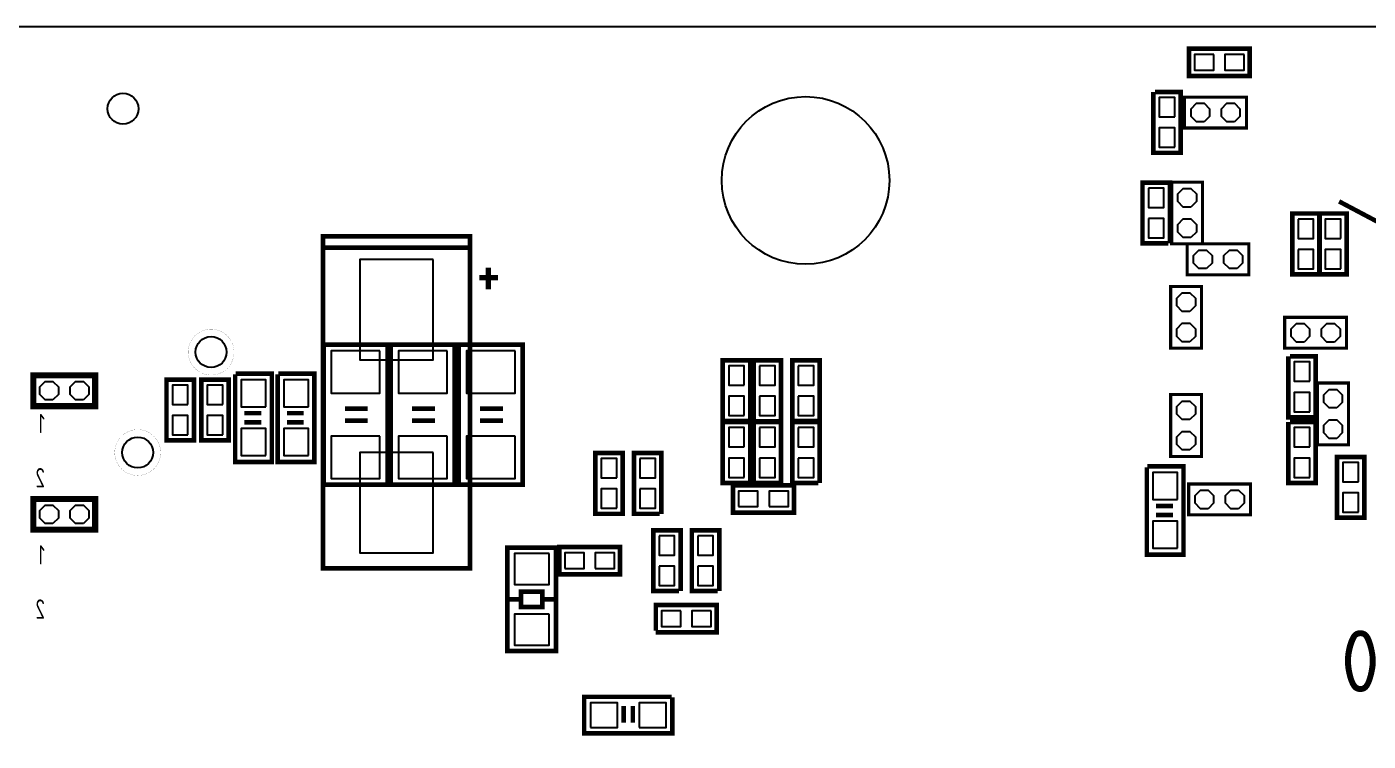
# Model space of a CAD drawing. Header units: millimetres. Extents: x -8 to 226, y -9 to 102.
# Drawn here: x 28.1 to 72.2, y 78.32 to 101.8 of the extents above; entities that cross this region are included whole.
import ezdxf

# ---------------------------------------------------------------- set-up
doc = ezdxf.new("R2010")
doc.units = ezdxf.units.MM
doc.header["$LTSCALE"] = 10
for name, color, linetype in [('BG_OUTLINE', 2, 'Continuous'), ('PG_SILKSCREEN_BOTTOM', 3, 'Continuous'), ('PIN_BOTTOM', 4, 'Continuous')]:
    doc.layers.add(name, color=color, linetype=linetype)
doc.styles.get("Standard").update_dxf_attribs({"font": 'isocp.shx', "width": 0.707, "bigfont": 'hztxt.shx'})

msp = doc.modelspace()

# ---------------------------------------------------------------- linework, layer by layer
at = {"layer": 'BG_OUTLINE'}
msp.add_lwpolyline([(224.499932, 101.799898), (-5.500116, 101.799898, 0.414205), (-7.500112, 99.799902), (-7.500112, 80.099916), (-7.500112, 75.79995), (-7.500112, 45.38472, 0.414214), (-6.865112, 44.74972), (-5.63499, 44.74972, -0.414214), (-4.99999, 44.11472), (-4.99999, 43.684444), (-4.99999, 5.43433)], format="xyb", dxfattribs=at)
at = {"layer": 'PG_SILKSCREEN_BOTTOM'}
for points in [[(66.30289, 100.181664, 0.1524, 0.1524, 0), (68.302886, 100.181664, 0.1524, 0.1524, 0), (68.302886, 101.08184, 0.1524, 0.1524, 0), (66.30289, 101.08184, 0.1524, 0.1524, 0)], [(66.159888, 98.472752, 0.1016, 0.1016, 0), (68.191888, 98.472752, 0.1016, 0.1016, 0), (68.191888, 99.488752, 0.1016, 0.1016, 0), (66.159888, 99.488752, 0.1016, 0.1016, 0)], [(65.7352, 96.694752, 0.1016, 0.1016, 0), (65.7352, 94.662752, 0.1016, 0.1016, 0), (66.7512, 94.662752, 0.1016, 0.1016, 0), (66.7512, 96.694752, 0.1016, 0.1016, 0)], [(37.838888, 94.917006, 0.1524, 0.1524, 0), (37.838888, 83.995006, 0.1524, 0.1524, 0), (42.664888, 83.995006, 0.1524, 0.1524, 0), (42.664888, 94.917006, 0.1524, 0.1524, 0)], [(68.2752, 94.662752, 0.1016, 0.1016, 0), (66.2432, 94.662752, 0.1016, 0.1016, 0), (66.2432, 93.646752, 0.1016, 0.1016, 0), (68.2752, 93.646752, 0.1016, 0.1016, 0)], [(66.71945, 91.233752, 0.1016, 0.1016, 0), (66.71945, 93.265752, 0.1016, 0.1016, 0), (65.70345, 93.265752, 0.1016, 0.1016, 0), (65.70345, 91.233752, 0.1016, 0.1016, 0)], [(71.482458, 92.248736, 0.1016, 0.1016, 0), (69.450458, 92.248736, 0.1016, 0.1016, 0), (69.450458, 91.232736, 0.1016, 0.1016, 0), (71.482458, 91.232736, 0.1016, 0.1016, 0)], [(34.910268, 91.107006, 0.00381, 0.00381, 1), (33.401508, 91.107006, 0.00381, 0.00381, 1)], [(37.855652, 91.349322, 0.150114, 0.150114, 0), (37.855652, 86.749382, 0.150114, 0.150114, 0), (39.955724, 86.749382, 0.150114, 0.150114, 0), (39.955724, 91.349322, 0.150114, 0.150114, 0)], [(40.065452, 91.349322, 0.150114, 0.150114, 0), (40.065452, 86.749382, 0.150114, 0.150114, 0), (42.165524, 86.749382, 0.150114, 0.150114, 0), (42.165524, 91.349322, 0.150114, 0.150114, 0)], [(42.300652, 91.349322, 0.150114, 0.150114, 0), (42.300652, 86.749382, 0.150114, 0.150114, 0), (44.400724, 86.749382, 0.150114, 0.150114, 0), (44.400724, 91.349322, 0.150114, 0.150114, 0)], [(50.9778, 90.83675, 0.1524, 0.1524, 0), (50.9778, 88.836754, 0.1524, 0.1524, 0), (51.877976, 88.836754, 0.1524, 0.1524, 0), (51.877976, 90.83675, 0.1524, 0.1524, 0)], [(54.163976, 88.836754, 0.1524, 0.1524, 0), (54.163976, 90.83675, 0.1524, 0.1524, 0), (53.2638, 90.83675, 0.1524, 0.1524, 0), (53.2638, 88.836754, 0.1524, 0.1524, 0)], [(30.345888, 90.344752, 0.199898, 0.199898, 0), (28.313888, 90.344752, 0.199898, 0.199898, 0), (28.313888, 89.328752, 0.199898, 0.199898, 0), (30.345888, 89.328752, 0.199898, 0.199898, 0)], [(30.345888, 90.344752, 0.127, 0.127, 0), (28.313888, 90.344752, 0.127, 0.127, 0), (28.313888, 89.328752, 0.127, 0.127, 0), (30.345888, 89.328752, 0.127, 0.127, 0)], [(32.6898, 90.20175, 0.1524, 0.1524, 0), (32.6898, 88.201754, 0.1524, 0.1524, 0), (33.589976, 88.201754, 0.1524, 0.1524, 0), (33.589976, 90.20175, 0.1524, 0.1524, 0)], [(33.8328, 90.20175, 0.1524, 0.1524, 0), (33.8328, 88.201754, 0.1524, 0.1524, 0), (34.732976, 88.201754, 0.1524, 0.1524, 0), (34.732976, 90.20175, 0.1524, 0.1524, 0)], [(71.54545, 88.058752, 0.1016, 0.1016, 0), (71.54545, 90.090752, 0.1016, 0.1016, 0), (70.52945, 90.090752, 0.1016, 0.1016, 0), (70.52945, 88.058752, 0.1016, 0.1016, 0)], [(65.70345, 89.709752, 0.1016, 0.1016, 0), (65.70345, 87.677752, 0.1016, 0.1016, 0), (66.71945, 87.677752, 0.1016, 0.1016, 0), (66.71945, 89.709752, 0.1016, 0.1016, 0)], [(32.497268, 87.804752, 0.00381, 0.00381, 1), (30.988508, 87.804752, 0.00381, 0.00381, 1)], [(46.7868, 87.789004, 0.1524, 0.1524, 0), (46.7868, 85.789008, 0.1524, 0.1524, 0), (47.686976, 85.789008, 0.1524, 0.1524, 0), (47.686976, 87.789004, 0.1524, 0.1524, 0)], [(71.1708, 87.66175, 0.1524, 0.1524, 0), (71.1708, 85.661754, 0.1524, 0.1524, 0), (72.070976, 85.661754, 0.1524, 0.1524, 0), (72.070976, 87.66175, 0.1524, 0.1524, 0)], [(53.316886, 86.73084, 0.1524, 0.1524, 0), (51.31689, 86.73084, 0.1524, 0.1524, 0), (51.31689, 85.830664, 0.1524, 0.1524, 0), (53.316886, 85.830664, 0.1524, 0.1524, 0)], [(66.293746, 85.753702, 0.1016, 0.1016, 0), (68.325746, 85.753702, 0.1016, 0.1016, 0), (68.325746, 86.769702, 0.1016, 0.1016, 0), (66.293746, 86.769702, 0.1016, 0.1016, 0)], [(30.345888, 86.280752, 0.199898, 0.199898, 0), (28.313888, 86.280752, 0.199898, 0.199898, 0), (28.313888, 85.264752, 0.199898, 0.199898, 0), (30.345888, 85.264752, 0.199898, 0.199898, 0)], [(30.345888, 86.280752, 0.127, 0.127, 0), (28.313888, 86.280752, 0.127, 0.127, 0), (28.313888, 85.264752, 0.127, 0.127, 0), (30.345888, 85.264752, 0.127, 0.127, 0)], [(43.896788, 84.679028, 0.150114, 0.150114, 0), (43.896788, 81.278984, 0.150114, 0.150114, 0), (45.496988, 81.278984, 0.150114, 0.150114, 0), (45.496988, 84.679028, 0.150114, 0.150114, 0)], [(47.601886, 84.699094, 0.1524, 0.1524, 0), (45.60189, 84.699094, 0.1524, 0.1524, 0), (45.60189, 83.798918, 0.1524, 0.1524, 0), (47.601886, 83.798918, 0.1524, 0.1524, 0)], [(44.346876, 83.228942, 0.150114, 0.150114, 0), (45.0469, 83.228942, 0.150114, 0.150114, 0), (45.0469, 82.72907, 0.150114, 0.150114, 0), (44.346876, 82.72907, 0.150114, 0.150114, 0)]]:
    msp.add_lwpolyline(points, format="xyseb", close=True, dxfattribs=at)
for points in [[(65.132712, 99.658678, 0.150114, 0.150114, 0), (65.132712, 97.658682, 0.150114, 0.150114, 0), (66.032888, 97.658682, 0.150114, 0.150114, 0), (66.032888, 99.658678, 0.150114, 0.150114, 0), (65.18275, 99.658678, 0.150114, 0.150114, 0)], [(65.677288, 94.678754, 0.150114, 0.150114, 0), (65.677288, 96.67875, 0.150114, 0.150114, 0), (64.777112, 96.67875, 0.150114, 0.150114, 0), (64.777112, 94.678754, 0.150114, 0.150114, 0), (65.62725, 94.678754, 0.150114, 0.150114, 0)], [(73.398888, 94.916752, 0.150114, 0.150114, 0), (71.239888, 96.059752, 0.150114, 0.150114, 0)], [(70.598538, 93.662754, 0.150114, 0.150114, 0), (70.598538, 95.66275, 0.150114, 0.150114, 0), (69.698362, 95.66275, 0.150114, 0.150114, 0), (69.698362, 93.662754, 0.150114, 0.150114, 0), (70.5485, 93.662754, 0.150114, 0.150114, 0)], [(70.587362, 95.66275, 0.150114, 0.150114, 0), (70.587362, 93.662754, 0.150114, 0.150114, 0), (71.487538, 93.662754, 0.150114, 0.150114, 0), (71.487538, 95.66275, 0.150114, 0.150114, 0), (70.6374, 95.66275, 0.150114, 0.150114, 0)], [(37.838888, 94.536006, 0.1524, 0.1524, 0), (42.664888, 94.536006, 0.1524, 0.1524, 0)], [(43.274488, 93.881956, 0.1778, 0.1778, 0), (43.274488, 93.168216, 0.1778, 0.1778, 0)], [(42.969688, 93.555566, 0.1778, 0.1778, 0), (43.590718, 93.555566, 0.1778, 0.1778, 0)], [(52.893976, 88.836754, 0.150114, 0.150114, 0), (52.893976, 90.83675, 0.150114, 0.150114, 0), (51.9938, 90.83675, 0.150114, 0.150114, 0), (51.9938, 88.836754, 0.150114, 0.150114, 0), (52.843938, 88.836754, 0.150114, 0.150114, 0)], [(69.571362, 90.96375, 0.150114, 0.150114, 0), (69.571362, 88.963754, 0.150114, 0.150114, 0), (70.471538, 88.963754, 0.150114, 0.150114, 0), (70.471538, 90.96375, 0.150114, 0.150114, 0), (69.6214, 90.96375, 0.150114, 0.150114, 0)], [(34.948368, 90.370152, 0.150114, 0.150114, 0), (34.948368, 87.496142, 0.150114, 0.150114, 0), (36.152328, 87.496142, 0.150114, 0.150114, 0), (36.152328, 90.395552, 0.150114, 0.150114, 0), (34.968688, 90.395552, 0.150114, 0.150114, 0)], [(36.345368, 90.370152, 0.150114, 0.150114, 0), (36.345368, 87.496142, 0.150114, 0.150114, 0), (37.549328, 87.496142, 0.150114, 0.150114, 0), (37.549328, 90.395552, 0.150114, 0.150114, 0), (36.365688, 90.395552, 0.150114, 0.150114, 0)], [(35.252914, 89.097866, 0.150114, 0.150114, 0), (35.802824, 89.097866, 0.150114, 0.150114, 0)], [(36.649914, 89.097866, 0.150114, 0.150114, 0), (37.199824, 89.097866, 0.150114, 0.150114, 0)], [(38.555676, 89.24925, 0.150114, 0.150114, 0), (39.305738, 89.24925, 0.150114, 0.150114, 0)], [(40.765476, 89.24925, 0.150114, 0.150114, 0), (41.515538, 89.24925, 0.150114, 0.150114, 0)], [(43.000676, 89.24925, 0.150114, 0.150114, 0), (43.750738, 89.24925, 0.150114, 0.150114, 0)], [(35.252914, 88.797638, 0.150114, 0.150114, 0), (35.802824, 88.797638, 0.150114, 0.150114, 0)], [(36.649914, 88.797638, 0.150114, 0.150114, 0), (37.199824, 88.797638, 0.150114, 0.150114, 0)], [(38.555676, 88.849454, 0.150114, 0.150114, 0), (39.305738, 88.849454, 0.150114, 0.150114, 0)], [(40.765476, 88.849454, 0.150114, 0.150114, 0), (41.515538, 88.849454, 0.150114, 0.150114, 0)], [(43.000676, 88.849454, 0.150114, 0.150114, 0), (43.750738, 88.849454, 0.150114, 0.150114, 0)], [(50.9778, 88.80475, 0.150114, 0.150114, 0), (50.9778, 86.804754, 0.150114, 0.150114, 0), (51.877976, 86.804754, 0.150114, 0.150114, 0), (51.877976, 88.80475, 0.150114, 0.150114, 0), (51.027838, 88.80475, 0.150114, 0.150114, 0)], [(52.893976, 86.804754, 0.150114, 0.150114, 0), (52.893976, 88.80475, 0.150114, 0.150114, 0), (51.9938, 88.80475, 0.150114, 0.150114, 0), (51.9938, 86.804754, 0.150114, 0.150114, 0), (52.843938, 86.804754, 0.150114, 0.150114, 0)], [(54.163976, 86.804754, 0.150114, 0.150114, 0), (54.163976, 88.80475, 0.150114, 0.150114, 0), (53.2638, 88.80475, 0.150114, 0.150114, 0), (53.2638, 86.804754, 0.150114, 0.150114, 0), (54.113938, 86.804754, 0.150114, 0.150114, 0)], [(69.571362, 88.80475, 0.150114, 0.150114, 0), (69.571362, 86.804754, 0.150114, 0.150114, 0), (70.471538, 86.804754, 0.150114, 0.150114, 0), (70.471538, 88.80475, 0.150114, 0.150114, 0), (69.6214, 88.80475, 0.150114, 0.150114, 0)], [(48.956976, 85.789008, 0.150114, 0.150114, 0), (48.956976, 87.789004, 0.150114, 0.150114, 0), (48.0568, 87.789004, 0.150114, 0.150114, 0), (48.0568, 85.789008, 0.150114, 0.150114, 0), (48.906938, 85.789008, 0.150114, 0.150114, 0)], [(64.920368, 87.322152, 0.150114, 0.150114, 0), (64.920368, 84.448142, 0.150114, 0.150114, 0), (66.124328, 84.448142, 0.150114, 0.150114, 0), (66.124328, 87.347552, 0.150114, 0.150114, 0), (64.940688, 87.347552, 0.150114, 0.150114, 0)], [(65.224914, 86.049866, 0.150114, 0.150114, 0), (65.774824, 86.049866, 0.150114, 0.150114, 0)], [(65.224914, 85.749638, 0.150114, 0.150114, 0), (65.774824, 85.749638, 0.150114, 0.150114, 0)], [(49.591976, 83.249008, 0.150114, 0.150114, 0), (49.591976, 85.249004, 0.150114, 0.150114, 0), (48.6918, 85.249004, 0.150114, 0.150114, 0), (48.6918, 83.249008, 0.150114, 0.150114, 0), (49.541938, 83.249008, 0.150114, 0.150114, 0)], [(50.861976, 83.249008, 0.150114, 0.150114, 0), (50.861976, 85.249004, 0.150114, 0.150114, 0), (49.9618, 85.249004, 0.150114, 0.150114, 0), (49.9618, 83.249008, 0.150114, 0.150114, 0), (50.811938, 83.249008, 0.150114, 0.150114, 0)], [(44.296838, 82.979006, 0.150114, 0.150114, 0), (43.946826, 82.979006, 0.150114, 0.150114, 0)], [(45.096938, 82.979006, 0.150114, 0.150114, 0), (45.44695, 82.979006, 0.150114, 0.150114, 0)], [(48.77689, 81.893918, 0.150114, 0.150114, 0), (50.776886, 81.893918, 0.150114, 0.150114, 0), (50.776886, 82.794094, 0.150114, 0.150114, 0), (48.77689, 82.794094, 0.150114, 0.150114, 0), (48.77689, 81.943956, 0.150114, 0.150114, 0)], [(49.294288, 79.773526, 0.150114, 0.150114, 0), (46.420278, 79.773526, 0.150114, 0.150114, 0), (46.420278, 78.569566, 0.150114, 0.150114, 0), (49.319688, 78.569566, 0.150114, 0.150114, 0), (49.319688, 79.753206, 0.150114, 0.150114, 0)], [(47.721774, 79.46898, 0.150114, 0.150114, 0), (47.721774, 78.91907, 0.150114, 0.150114, 0)], [(48.022002, 79.46898, 0.150114, 0.150114, 0), (48.022002, 78.91907, 0.150114, 0.150114, 0)]]:
    msp.add_lwpolyline(points, format="xyseb", dxfattribs=at)
at = {"layer": 'PIN_BOTTOM'}
for points in [[(67.120516, 100.885752), (66.485516, 100.885752), (66.485516, 100.377752), (67.120516, 100.377752)], [(68.12026, 100.885752), (67.48526, 100.885752), (67.48526, 100.377752), (68.12026, 100.377752)], [(65.8368, 98.841052), (65.8368, 99.476052), (65.3288, 99.476052), (65.3288, 98.841052)], [(66.80201, 98.675952), (66.549514, 98.675952), (66.370962, 98.854504), (66.370962, 99.107), (66.549514, 99.285552), (66.80201, 99.285552), (66.980562, 99.107), (66.980562, 98.854504)], [(67.802262, 98.675952), (67.549766, 98.675952), (67.371214, 98.854504), (67.371214, 99.107), (67.549766, 99.285552), (67.802262, 99.285552), (67.980814, 99.107), (67.980814, 98.854504)], [(65.8368, 97.841308), (65.8368, 98.476308), (65.3288, 98.476308), (65.3288, 97.841308)], [(64.9732, 96.496124), (64.9732, 95.861124), (65.4812, 95.861124), (65.4812, 96.496124)], [(66.369448, 95.874078), (66.116952, 95.874078), (65.9384, 96.05263), (65.9384, 96.305126), (66.116952, 96.483678), (66.369448, 96.483678), (66.548, 96.305126), (66.548, 96.05263)], [(64.9732, 95.49638), (64.9732, 94.86138), (65.4812, 94.86138), (65.4812, 95.49638)], [(66.369448, 94.873826), (66.116952, 94.873826), (65.9384, 95.052378), (65.9384, 95.304874), (66.116952, 95.483426), (66.369448, 95.483426), (66.548, 95.304874), (66.548, 95.052378)], [(69.89445, 95.480124), (69.89445, 94.845124), (70.40245, 94.845124), (70.40245, 95.480124)], [(71.29145, 94.845124), (71.29145, 95.480124), (70.78345, 95.480124), (70.78345, 94.845124)], [(66.885322, 93.849952), (66.632826, 93.849952), (66.454274, 94.028504), (66.454274, 94.281), (66.632826, 94.459552), (66.885322, 94.459552), (67.063874, 94.281), (67.063874, 94.028504)], [(67.885574, 93.849952), (67.633078, 93.849952), (67.454526, 94.028504), (67.454526, 94.281), (67.633078, 94.459552), (67.885574, 94.459552), (68.064126, 94.281), (68.064126, 94.028504)], [(69.89445, 94.48038), (69.89445, 93.84538), (70.40245, 93.84538), (70.40245, 94.48038)], [(71.29145, 93.84538), (71.29145, 94.48038), (70.78345, 94.48038), (70.78345, 93.84538)], [(41.458388, 94.155006), (39.045388, 94.155006), (39.045388, 90.853006), (41.458388, 90.853006)], [(66.337698, 92.445078), (66.085202, 92.445078), (65.90665, 92.62363), (65.90665, 92.876126), (66.085202, 93.054678), (66.337698, 93.054678), (66.51625, 92.876126), (66.51625, 92.62363)], [(66.337698, 91.444826), (66.085202, 91.444826), (65.90665, 91.623378), (65.90665, 91.875874), (66.085202, 92.054426), (66.337698, 92.054426), (66.51625, 91.875874), (66.51625, 91.623378)], [(70.09258, 91.435936), (69.840084, 91.435936), (69.661532, 91.614488), (69.661532, 91.866984), (69.840084, 92.045536), (70.09258, 92.045536), (70.271132, 91.866984), (70.271132, 91.614488)], [(71.092832, 91.435936), (70.840336, 91.435936), (70.661784, 91.614488), (70.661784, 91.866984), (70.840336, 92.045536), (71.092832, 92.045536), (71.271384, 91.866984), (71.271384, 91.614488)], [(39.705788, 91.1479), (38.105588, 91.1479), (38.105588, 89.7509), (39.705788, 89.7509)], [(41.915588, 91.1479), (40.315388, 91.1479), (40.315388, 89.7509), (41.915588, 89.7509)], [(44.150788, 91.1479), (42.550588, 91.1479), (42.550588, 89.7509), (44.150788, 89.7509)], [(51.681888, 90.019124), (51.681888, 90.654124), (51.173888, 90.654124), (51.173888, 90.019124)], [(52.189888, 90.654124), (52.189888, 90.019124), (52.697888, 90.019124), (52.697888, 90.654124)], [(53.459888, 90.654124), (53.459888, 90.019124), (53.967888, 90.019124), (53.967888, 90.654124)], [(70.27545, 90.146124), (70.27545, 90.781124), (69.76745, 90.781124), (69.76745, 90.146124)], [(28.95601, 89.531952), (28.703514, 89.531952), (28.524962, 89.710504), (28.524962, 89.963), (28.703514, 90.141552), (28.95601, 90.141552), (29.134562, 89.963), (29.134562, 89.710504)], [(29.956262, 89.531952), (29.703766, 89.531952), (29.525214, 89.710504), (29.525214, 89.963), (29.703766, 90.141552), (29.956262, 90.141552), (30.134814, 89.963), (30.134814, 89.710504)], [(33.393888, 89.384124), (33.393888, 90.019124), (32.885888, 90.019124), (32.885888, 89.384124)], [(34.536888, 89.384124), (34.536888, 90.019124), (34.028888, 90.019124), (34.028888, 89.384124)], [(35.959288, 89.303352), (35.959288, 90.192352), (35.146488, 90.192352), (35.146488, 89.303352)], [(37.356288, 89.303352), (37.356288, 90.192352), (36.543488, 90.192352), (36.543488, 89.303352)], [(51.681888, 89.01938), (51.681888, 89.65438), (51.173888, 89.65438), (51.173888, 89.01938)], [(52.189888, 89.65438), (52.189888, 89.01938), (52.697888, 89.01938), (52.697888, 89.65438)], [(53.459888, 89.65438), (53.459888, 89.01938), (53.967888, 89.01938), (53.967888, 89.65438)], [(70.27545, 89.14638), (70.27545, 89.78138), (69.76745, 89.78138), (69.76745, 89.14638)], [(71.163698, 89.270078), (70.911202, 89.270078), (70.73265, 89.44863), (70.73265, 89.701126), (70.911202, 89.879678), (71.163698, 89.879678), (71.34225, 89.701126), (71.34225, 89.44863)], [(66.337698, 88.889078), (66.085202, 88.889078), (65.90665, 89.06763), (65.90665, 89.320126), (66.085202, 89.498678), (66.337698, 89.498678), (66.51625, 89.320126), (66.51625, 89.06763)], [(33.393888, 88.38438), (33.393888, 89.01938), (32.885888, 89.01938), (32.885888, 88.38438)], [(34.536888, 88.38438), (34.536888, 89.01938), (34.028888, 89.01938), (34.028888, 88.38438)], [(71.163698, 88.269826), (70.911202, 88.269826), (70.73265, 88.448378), (70.73265, 88.700874), (70.911202, 88.879426), (71.163698, 88.879426), (71.34225, 88.700874), (71.34225, 88.448378)], [(35.959288, 87.703152), (35.959288, 88.592152), (35.146488, 88.592152), (35.146488, 87.703152)], [(37.356288, 87.703152), (37.356288, 88.592152), (36.543488, 88.592152), (36.543488, 87.703152)], [(39.705788, 88.347804), (38.105588, 88.347804), (38.105588, 86.950804), (39.705788, 86.950804)], [(41.915588, 88.347804), (40.315388, 88.347804), (40.315388, 86.950804), (41.915588, 86.950804)], [(44.150788, 88.347804), (42.550588, 88.347804), (42.550588, 86.950804), (44.150788, 86.950804)], [(51.681888, 87.987124), (51.681888, 88.622124), (51.173888, 88.622124), (51.173888, 87.987124)], [(52.189888, 88.622124), (52.189888, 87.987124), (52.697888, 87.987124), (52.697888, 88.622124)], [(53.459888, 88.622124), (53.459888, 87.987124), (53.967888, 87.987124), (53.967888, 88.622124)], [(66.337698, 87.888826), (66.085202, 87.888826), (65.90665, 88.067378), (65.90665, 88.319874), (66.085202, 88.498426), (66.337698, 88.498426), (66.51625, 88.319874), (66.51625, 88.067378)], [(70.27545, 87.987124), (70.27545, 88.622124), (69.76745, 88.622124), (69.76745, 87.987124)], [(41.458388, 87.805006), (39.045388, 87.805006), (39.045388, 84.503006), (41.458388, 84.503006)], [(47.490888, 86.971378), (47.490888, 87.606378), (46.982888, 87.606378), (46.982888, 86.971378)], [(48.252888, 87.606378), (48.252888, 86.971378), (48.760888, 86.971378), (48.760888, 87.606378)], [(51.681888, 86.98738), (51.681888, 87.62238), (51.173888, 87.62238), (51.173888, 86.98738)], [(52.189888, 87.62238), (52.189888, 86.98738), (52.697888, 86.98738), (52.697888, 87.62238)], [(53.459888, 87.62238), (53.459888, 86.98738), (53.967888, 86.98738), (53.967888, 87.62238)], [(70.27545, 86.98738), (70.27545, 87.62238), (69.76745, 87.62238), (69.76745, 86.98738)], [(71.874888, 86.844124), (71.874888, 87.479124), (71.366888, 87.479124), (71.366888, 86.844124)], [(65.931288, 86.255352), (65.931288, 87.144352), (65.118488, 87.144352), (65.118488, 86.255352)], [(47.490888, 85.971634), (47.490888, 86.606634), (46.982888, 86.606634), (46.982888, 85.971634)], [(48.252888, 86.606634), (48.252888, 85.971634), (48.760888, 85.971634), (48.760888, 86.606634)], [(51.499516, 86.026752), (52.134516, 86.026752), (52.134516, 86.534752), (51.499516, 86.534752)], [(52.49926, 86.026752), (53.13426, 86.026752), (53.13426, 86.534752), (52.49926, 86.534752)], [(66.935868, 85.956902), (66.683372, 85.956902), (66.50482, 86.135454), (66.50482, 86.38795), (66.683372, 86.566502), (66.935868, 86.566502), (67.11442, 86.38795), (67.11442, 86.135454)], [(67.93612, 85.956902), (67.683624, 85.956902), (67.505072, 86.135454), (67.505072, 86.38795), (67.683624, 86.566502), (67.93612, 86.566502), (68.114672, 86.38795), (68.114672, 86.135454)], [(71.874888, 85.84438), (71.874888, 86.47938), (71.366888, 86.47938), (71.366888, 85.84438)], [(28.95601, 85.467952), (28.703514, 85.467952), (28.524962, 85.646504), (28.524962, 85.899), (28.703514, 86.077552), (28.95601, 86.077552), (29.134562, 85.899), (29.134562, 85.646504)], [(29.956262, 85.467952), (29.703766, 85.467952), (29.525214, 85.646504), (29.525214, 85.899), (29.703766, 86.077552), (29.956262, 86.077552), (30.134814, 85.899), (30.134814, 85.646504)], [(65.931288, 84.655152), (65.931288, 85.544152), (65.118488, 85.544152), (65.118488, 84.655152)], [(48.887888, 85.066378), (48.887888, 84.431378), (49.395888, 84.431378), (49.395888, 85.066378)], [(50.157888, 85.066378), (50.157888, 84.431378), (50.665888, 84.431378), (50.665888, 85.066378)], [(45.268388, 84.487004), (44.125388, 84.487004), (44.125388, 83.471004), (45.268388, 83.471004)], [(45.784516, 83.995006), (46.419516, 83.995006), (46.419516, 84.503006), (45.784516, 84.503006)], [(46.78426, 83.995006), (47.41926, 83.995006), (47.41926, 84.503006), (46.78426, 84.503006)], [(48.887888, 84.066634), (48.887888, 83.431634), (49.395888, 83.431634), (49.395888, 84.066634)], [(50.157888, 84.066634), (50.157888, 83.431634), (50.665888, 83.431634), (50.665888, 84.066634)], [(45.268388, 82.487008), (44.125388, 82.487008), (44.125388, 81.471008), (45.268388, 81.471008)], [(49.594516, 82.598006), (48.959516, 82.598006), (48.959516, 82.090006), (49.594516, 82.090006)], [(50.59426, 82.598006), (49.95926, 82.598006), (49.95926, 82.090006), (50.59426, 82.090006)], [(46.627288, 78.762606), (47.516288, 78.762606), (47.516288, 79.575406), (46.627288, 79.575406)], [(48.227488, 78.762606), (49.116488, 78.762606), (49.116488, 79.575406), (48.227488, 79.575406)]]:
    msp.add_lwpolyline(points, close=True, dxfattribs=at)
for centre, radius in [((31.260034, 99.107752), 0.508), ((53.699918, 96.74987), 2.7559), ((34.155888, 91.107006), 0.508), ((31.742888, 87.804752), 0.508)]:
    msp.add_circle(centre, radius, dxfattribs=at)

# ---------------------------------------------------------------- texts
at = {"layer": 'PG_SILKSCREEN_BOTTOM', "text_generation_flag": 2}
for s, height, width, p in [('1', 0.635, 0.8, (28.694888, 88.439752)), ('2', 0.635, 0.8, (28.694888, 86.661752)), ('1', 0.635, 0.8, (28.694888, 84.121752)), ('2', 0.635, 0.8, (28.694888, 82.343752)), ('NSA_V2.0', 2.032, 1.025, (82.136488, 79.930752))]:
    msp.add_text(s, height=height, dxfattribs=dict(at, width=width)).set_placement(p)

doc.saveas('drawing.dxf')
